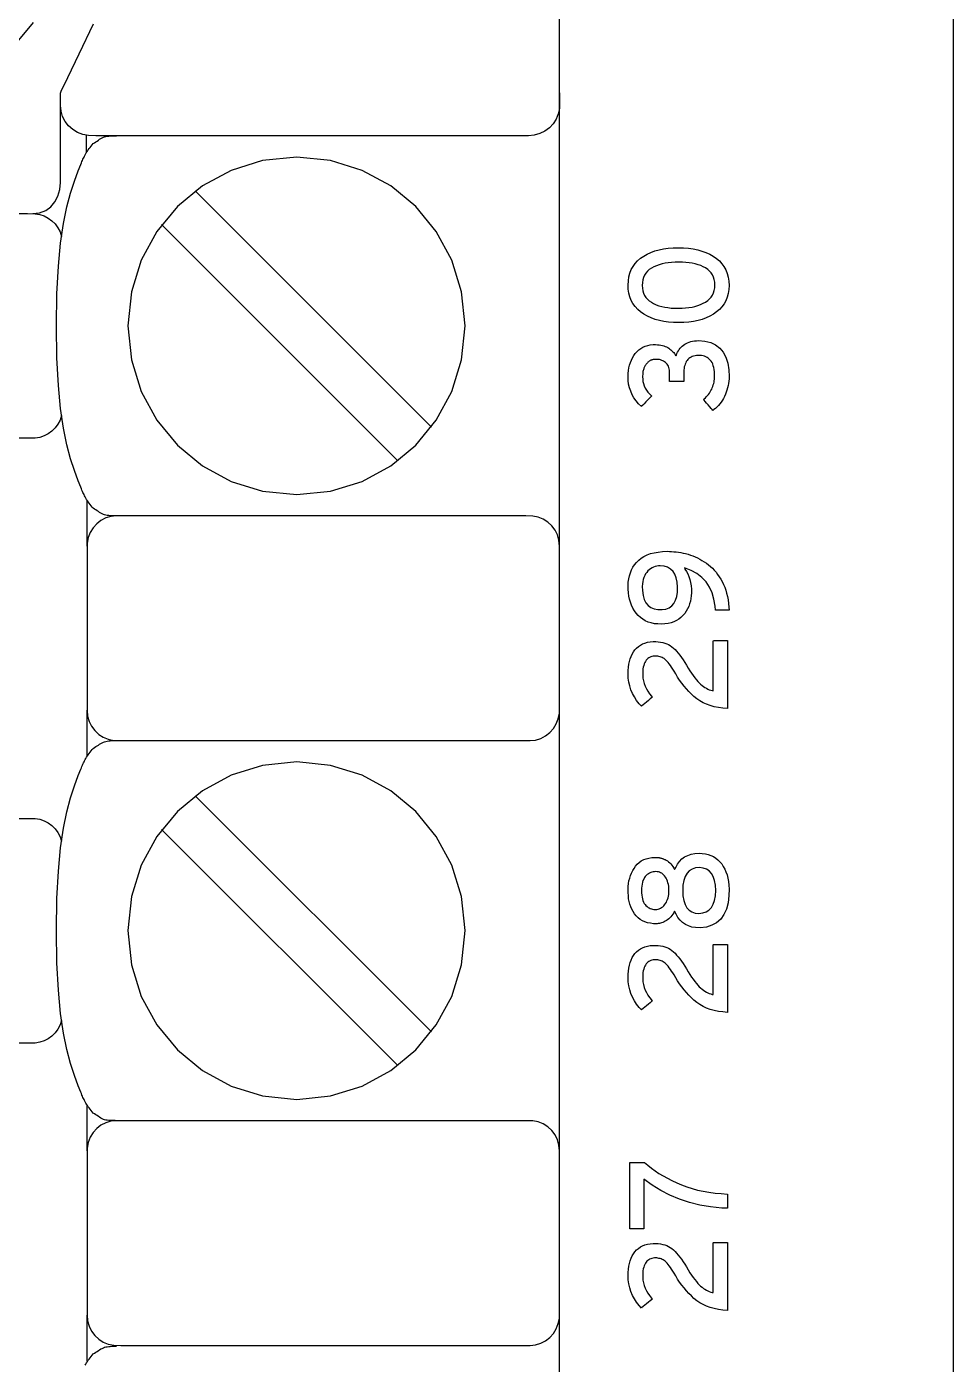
# Model space of a CAD drawing. Extents: x 1 to 47.7, y 0.2 to 35.
# Drawn here: x 39.319 to 40.238, y 16.23 to 17.557 of the extents above; entities that cross this region are included whole.
import ezdxf

# ---------------------------------------------------------------- set-up
doc = ezdxf.new("R2010")
doc.units = 0
doc.header["$MEASUREMENT"] = 0
doc.layers.add('8_0_____DWG', color=7, linetype='CONTINUOUS')

msp = doc.modelspace()

# ---------------------------------------------------------------- linework, layer by layer
at = {"layer": '8_0_____DWG'}
for points in [[(39.8472, 16.0398), (39.8472, 16.3369), (39.8472, 16.6689), (39.8472, 17.0008), (39.8472, 17.2979), (39.8472, 17.5252), (39.8472, 17.6479)], [(40.238, 17.6013), (40.238, 17.536), (40.238, 17.4698), (40.238, 17.4026), (40.238, 17.3346), (40.238, 17.2657), (40.238, 17.196), (40.238, 17.1254), (40.238, 17.0539), (40.238, 16.9816), (40.238, 16.9085), (40.238, 16.8346), (40.238, 16.7599), (40.238, 16.6844), (40.238, 16.6081), (40.238, 16.5311), (40.238, 16.4534), (40.238, 16.3749), (40.238, 16.2956), (40.238, 16.2157)], [(39.325, 17.5611), (39.3089, 17.5415), (39.2892, 17.5254), (39.2667, 17.5131), (39.2419, 17.5054), (39.2152, 17.5027), (39.1885, 17.5054), (39.1636, 17.5131), (39.1411, 17.5254), (39.1215, 17.5415), (39.1053, 17.5611)], [(39.8472, 17.4911), (39.8472, 17.4906), (39.8472, 17.4894), (39.8472, 17.4876), (39.8472, 17.4855), (39.8472, 17.4833), (39.8472, 17.4813), (39.8472, 17.4797), (39.8472, 17.4788), (39.8471, 17.4758), (39.846, 17.4703), (39.8439, 17.4652), (39.841, 17.4606), (39.8372, 17.4566), (39.8327, 17.4533), (39.8277, 17.4508), (39.8222, 17.4493), (39.8164, 17.4487), (39.7998, 17.4487), (39.7557, 17.4487), (39.6925, 17.4487), (39.6187, 17.4487), (39.5429, 17.4487), (39.4733, 17.4487), (39.4186, 17.4487), (39.3872, 17.4487), (39.3799, 17.4489), (39.3742, 17.4499), (39.369, 17.4519), (39.3642, 17.4548), (39.3601, 17.4585), (39.3567, 17.4628), (39.3542, 17.4677), (39.3526, 17.473), (39.352, 17.4787), (39.352, 17.4792), (39.352, 17.4805), (39.352, 17.4823), (39.352, 17.4844), (39.352, 17.4865), (39.352, 17.4885), (39.352, 17.4901), (39.352, 17.491), (39.3529, 17.4929), (39.3594, 17.5064), (39.3707, 17.5298), (39.385, 17.5595)], [(39.3247, 17.3714), (39.3314, 17.3723), (39.3374, 17.3746), (39.3424, 17.3782), (39.3465, 17.383), (39.3495, 17.3887), (39.3514, 17.3952), (39.352, 17.4023), (39.352, 17.4065), (39.352, 17.4175), (39.352, 17.4324), (39.352, 17.4487), (39.352, 17.4636), (39.352, 17.4745), (39.352, 17.4788)], [(39.4077, 17.0716), (39.4062, 17.0716), (39.4047, 17.0716), (39.4031, 17.0716), (39.4015, 17.0717), (39.3999, 17.0718), (39.3984, 17.072), (39.3971, 17.0722), (39.3958, 17.0725), (39.3947, 17.0729), (39.3934, 17.0735), (39.3922, 17.0742), (39.3909, 17.075), (39.3897, 17.0758), (39.3884, 17.0766), (39.3871, 17.0775), (39.3859, 17.0783), (39.3846, 17.0791), (39.3835, 17.0803), (39.3824, 17.0816), (39.3814, 17.0829), (39.3805, 17.0842), (39.3796, 17.0854), (39.3788, 17.0866), (39.378, 17.0879), (39.3773, 17.0891), (39.3767, 17.0903), (39.376, 17.0915), (39.3755, 17.0926), (39.375, 17.0937), (39.3744, 17.0947), (39.3739, 17.0958), (39.3734, 17.097), (39.3728, 17.0984), (39.3722, 17.0999), (39.3697, 17.1062), (39.3659, 17.1165), (39.3621, 17.1282), (39.3585, 17.1421), (39.3551, 17.1584), (39.3522, 17.1779), (39.35, 17.201), (39.3485, 17.2282), (39.348, 17.26), (39.3485, 17.2919), (39.35, 17.3191), (39.3522, 17.3422), (39.3551, 17.3616), (39.3585, 17.378), (39.3621, 17.3918), (39.3659, 17.4036), (39.3697, 17.4139), (39.3722, 17.4202), (39.3728, 17.4217), (39.3734, 17.423), (39.3739, 17.4242), (39.3744, 17.4253), (39.375, 17.4264), (39.3755, 17.4274), (39.376, 17.4285), (39.3767, 17.4297), (39.3773, 17.4309), (39.378, 17.4322), (39.3788, 17.4334), (39.3796, 17.4346), (39.3805, 17.4359), (39.3814, 17.4371), (39.3824, 17.4384), (39.3835, 17.4397), (39.3846, 17.441), (39.3859, 17.4417), (39.3871, 17.4426), (39.3884, 17.4434), (39.3897, 17.4443), (39.3909, 17.4451), (39.3922, 17.4458), (39.3934, 17.4465), (39.3947, 17.4471), (39.3958, 17.4475), (39.3971, 17.4478), (39.3984, 17.4481), (39.3999, 17.4483), (39.4015, 17.4485), (39.4031, 17.4486), (39.4047, 17.4487), (39.4062, 17.4487), (39.4077, 17.4487)], [(39.3778, 17.4318), (39.3778, 17.4491)], [(39.7201, 17.1597), (39.4858, 17.3939)], [(39.2872, 17.3714), (39.3194, 17.3714), (39.3269, 17.3713), (39.3316, 17.3706), (39.336, 17.3691), (39.34, 17.367), (39.3436, 17.3643), (39.3468, 17.3611), (39.3495, 17.3574), (39.3516, 17.3532), (39.3531, 17.3487)], [(39.6867, 17.1263), (39.4524, 17.3605)], [(39.3531, 17.171), (39.3516, 17.1665), (39.3495, 17.1624), (39.3468, 17.1588), (39.3436, 17.1555), (39.3399, 17.1529), (39.3359, 17.1508), (39.3315, 17.1493), (39.3269, 17.1486), (39.3194, 17.1486), (39.2872, 17.1486)], [(39.3785, 17.0416), (39.3785, 17.0871)], [(39.3785, 16.8332), (39.3785, 16.8787)], [(39.4077, 16.4715), (39.4062, 16.4716), (39.4047, 16.4716), (39.4031, 16.4716), (39.4015, 16.4717), (39.3999, 16.4718), (39.3984, 16.472), (39.3971, 16.4722), (39.3958, 16.4725), (39.3947, 16.4729), (39.3934, 16.4735), (39.3922, 16.4742), (39.3909, 16.475), (39.3897, 16.4758), (39.3884, 16.4766), (39.3871, 16.4775), (39.3859, 16.4783), (39.3846, 16.4791), (39.3835, 16.4803), (39.3824, 16.4816), (39.3814, 16.4829), (39.3805, 16.4842), (39.3796, 16.4854), (39.3788, 16.4866), (39.378, 16.4879), (39.3773, 16.4891), (39.3767, 16.4903), (39.376, 16.4915), (39.3755, 16.4926), (39.375, 16.4937), (39.3744, 16.4947), (39.3739, 16.4958), (39.3734, 16.497), (39.3728, 16.4984), (39.3722, 16.4998), (39.3697, 16.5062), (39.3659, 16.5164), (39.3621, 16.5282), (39.3585, 16.5421), (39.3551, 16.5584), (39.3522, 16.5779), (39.35, 16.601), (39.3485, 16.6282), (39.348, 16.66), (39.3485, 16.6919), (39.35, 16.7191), (39.3522, 16.7422), (39.3551, 16.7616), (39.3585, 16.778), (39.3621, 16.7918), (39.3659, 16.8036), (39.3697, 16.8139), (39.3722, 16.8202), (39.3728, 16.8217), (39.3734, 16.823), (39.3739, 16.8242), (39.3744, 16.8253), (39.375, 16.8264), (39.3755, 16.8274), (39.376, 16.8285), (39.3767, 16.8297), (39.3773, 16.8309), (39.378, 16.8322), (39.3788, 16.8334), (39.3796, 16.8346), (39.3805, 16.8359), (39.3814, 16.8371), (39.3824, 16.8384), (39.3835, 16.8397), (39.3846, 16.8409), (39.3859, 16.8417), (39.3871, 16.8426), (39.3884, 16.8434), (39.3897, 16.8442), (39.3909, 16.8451), (39.3922, 16.8458), (39.3934, 16.8465), (39.3947, 16.8471), (39.3958, 16.8475), (39.3971, 16.8478), (39.3984, 16.8481), (39.3999, 16.8483), (39.4015, 16.8485), (39.4031, 16.8486), (39.4047, 16.8486), (39.4062, 16.8487), (39.4077, 16.8487)], [(39.7201, 16.5597), (39.4858, 16.7939)], [(39.2872, 16.7714), (39.3194, 16.7714), (39.3269, 16.7713), (39.3316, 16.7706), (39.336, 16.7691), (39.34, 16.767), (39.3436, 16.7643), (39.3468, 16.7611), (39.3495, 16.7574), (39.3516, 16.7532), (39.3531, 16.7487)], [(39.6867, 16.5262), (39.4524, 16.7605)], [(39.3531, 16.571), (39.3516, 16.5665), (39.3495, 16.5624), (39.3468, 16.5588), (39.3436, 16.5555), (39.3399, 16.5529), (39.3359, 16.5508), (39.3315, 16.5493), (39.3269, 16.5486), (39.3194, 16.5485), (39.2872, 16.5485)], [(39.3785, 16.4416), (39.3785, 16.4871)], [(39.3785, 16.2332), (39.3785, 16.2787)], [(39.3767, 16.2289), (39.3773, 16.2302), (39.378, 16.2314), (39.3788, 16.2326), (39.3796, 16.2339), (39.3805, 16.2351), (39.3814, 16.2364), (39.3824, 16.2377), (39.3835, 16.239), (39.3846, 16.2402), (39.3859, 16.241), (39.3871, 16.2418), (39.3884, 16.2427), (39.3897, 16.2435), (39.3909, 16.2443), (39.3922, 16.2451), (39.3934, 16.2457), (39.3947, 16.2463), (39.3958, 16.2468), (39.3971, 16.2471), (39.3984, 16.2473), (39.3999, 16.2475), (39.4015, 16.2477), (39.4031, 16.2478), (39.4047, 16.2479), (39.4062, 16.2479), (39.4077, 16.2479)]]:
    msp.add_lwpolyline(points, dxfattribs=at)
for points in [[(39.5865, 17.0927), (39.6201, 17.0961), (39.6515, 17.1058), (39.6799, 17.1213), (39.7046, 17.1417), (39.725, 17.1665), (39.7404, 17.1949), (39.7501, 17.2263), (39.7535, 17.2601), (39.7501, 17.2938), (39.7404, 17.3252), (39.725, 17.3536), (39.7046, 17.3784), (39.6799, 17.3988), (39.6515, 17.4142), (39.6201, 17.424), (39.5865, 17.4274), (39.5527, 17.424), (39.5213, 17.4142), (39.4929, 17.3988), (39.4681, 17.3784), (39.4476, 17.3536), (39.4322, 17.3252), (39.4224, 17.2938), (39.419, 17.2601), (39.4224, 17.2263), (39.4322, 17.1949), (39.4476, 17.1665), (39.4681, 17.1417), (39.4929, 17.1213), (39.5213, 17.1058), (39.5527, 17.0961)], [(39.9653, 17.3375), (39.9704, 17.3374), (39.9753, 17.337), (39.98, 17.3363), (39.9844, 17.3354), (39.9886, 17.3342), (39.9926, 17.3328), (39.9963, 17.3311), (39.9998, 17.3292), (40.003, 17.3269), (40.0059, 17.3245), (40.0084, 17.3217), (40.0105, 17.3188), (40.0123, 17.3156), (40.0137, 17.3121), (40.0147, 17.3084), (40.0153, 17.3044), (40.0156, 17.3002), (40.0153, 17.2961), (40.0147, 17.2921), (40.0137, 17.2885), (40.0123, 17.285), (40.0106, 17.2819), (40.0085, 17.2789), (40.006, 17.2762), (40.0031, 17.2738), (40, 17.2716), (39.9965, 17.2696), (39.9929, 17.2679), (39.9889, 17.2665), (39.9848, 17.2653), (39.9803, 17.2644), (39.9757, 17.2637), (39.9707, 17.2634), (39.9656, 17.2632), (39.9604, 17.2634), (39.9555, 17.2638), (39.9508, 17.2644), (39.9464, 17.2653), (39.9422, 17.2665), (39.9382, 17.268), (39.9345, 17.2697), (39.931, 17.2717), (39.9278, 17.2739), (39.9249, 17.2764), (39.9224, 17.2791), (39.9202, 17.2821), (39.9185, 17.2853), (39.9171, 17.2887), (39.9161, 17.2924), (39.9155, 17.2963), (39.9153, 17.3005), (39.9156, 17.3047), (39.9162, 17.3086), (39.9172, 17.3123), (39.9185, 17.3158), (39.9203, 17.319), (39.9223, 17.3219), (39.9248, 17.3246), (39.9277, 17.3271), (39.9308, 17.3293), (39.9343, 17.3312), (39.938, 17.3329), (39.9419, 17.3343), (39.9461, 17.3354), (39.9505, 17.3363), (39.9552, 17.337), (39.9601, 17.3374)], [(39.9656, 17.3232), (39.9619, 17.3232), (39.9585, 17.323), (39.9552, 17.3226), (39.952, 17.3221), (39.949, 17.3214), (39.9461, 17.3206), (39.9434, 17.3197), (39.9409, 17.3186), (39.9385, 17.3173), (39.9364, 17.3159), (39.9346, 17.3142), (39.933, 17.3124), (39.9317, 17.3103), (39.9307, 17.3081), (39.93, 17.3057), (39.9296, 17.303), (39.9294, 17.3002), (39.9296, 17.2975), (39.93, 17.2949), (39.9307, 17.2925), (39.9317, 17.2903), (39.933, 17.2883), (39.9345, 17.2864), (39.9363, 17.2848), (39.9384, 17.2834), (39.9407, 17.2821), (39.9432, 17.281), (39.9459, 17.28), (39.9487, 17.2792), (39.9517, 17.2786), (39.9549, 17.2781), (39.9582, 17.2777), (39.9616, 17.2775), (39.9653, 17.2775), (39.9689, 17.2775), (39.9723, 17.2778), (39.9756, 17.2782), (39.9788, 17.2787), (39.9817, 17.2794), (39.9845, 17.2802), (39.9872, 17.2812), (39.9897, 17.2824), (39.9921, 17.2836), (39.9943, 17.2851), (39.9962, 17.2867), (39.9978, 17.2886), (39.9991, 17.2906), (40.0001, 17.2928), (40.0009, 17.2952), (40.0013, 17.2977), (40.0015, 17.3005), (40.0013, 17.3033), (40.0009, 17.3059), (40.0001, 17.3083), (39.9991, 17.3105), (39.9978, 17.3126), (39.9962, 17.3144), (39.9944, 17.316), (39.9922, 17.3175), (39.9899, 17.3187), (39.9874, 17.3198), (39.9848, 17.3207), (39.982, 17.3215), (39.979, 17.3221), (39.9759, 17.3226), (39.9726, 17.323), (39.9692, 17.3232)], [(39.9852, 17.2454), (39.9916, 17.2448), (39.9973, 17.2434), (40.0022, 17.2411), (40.0064, 17.2379), (40.0097, 17.2339), (40.0124, 17.2289), (40.0142, 17.2231), (40.0153, 17.2165), (40.0156, 17.2097), (40.0155, 17.2075), (40.0153, 17.2052), (40.015, 17.203), (40.0146, 17.2008), (40.0141, 17.1986), (40.0134, 17.1964), (40.0127, 17.1943), (40.0119, 17.1922), (40.011, 17.1901), (40.01, 17.1881), (40.0089, 17.1862), (40.0077, 17.1844), (40.0064, 17.1827), (40.005, 17.1811), (40.0036, 17.1796), (40.0021, 17.1782), (40.0005, 17.1769), (39.9994, 17.1762), (39.9988, 17.1769), (39.9978, 17.1782), (39.9964, 17.1798), (39.9948, 17.1816), (39.9932, 17.1834), (39.9918, 17.185), (39.9907, 17.1862), (39.9901, 17.1869), (39.9908, 17.1876), (39.992, 17.1886), (39.9931, 17.1898), (39.9941, 17.1909), (39.9951, 17.1921), (39.996, 17.1933), (39.9968, 17.1946), (39.9976, 17.1959), (39.9983, 17.1972), (39.9989, 17.1986), (39.9994, 17.2), (39.9999, 17.2014), (40.0003, 17.2028), (40.0006, 17.2042), (40.0009, 17.2056), (40.0011, 17.2071), (40.0012, 17.2085), (40.0012, 17.2099), (40.0012, 17.2122), (40.001, 17.2145), (40.0008, 17.2167), (40.0004, 17.2187), (39.9999, 17.2205), (39.9993, 17.2222), (39.9986, 17.2237), (39.9978, 17.225), (39.9969, 17.2261), (39.9959, 17.2271), (39.9948, 17.228), (39.9937, 17.2287), (39.9924, 17.2293), (39.9911, 17.2299), (39.9897, 17.2303), (39.9882, 17.2305), (39.9866, 17.2307), (39.9849, 17.2307), (39.9833, 17.2306), (39.9818, 17.2304), (39.9803, 17.2301), (39.979, 17.2296), (39.9778, 17.2291), (39.9766, 17.2284), (39.9756, 17.2276), (39.9746, 17.2267), (39.9738, 17.2257), (39.9731, 17.2246), (39.9725, 17.2234), (39.9719, 17.2221), (39.9715, 17.2207), (39.9711, 17.2193), (39.9709, 17.2178), (39.9707, 17.2163), (39.9706, 17.2146), (39.9706, 17.2136), (39.9706, 17.213), (39.9706, 17.212), (39.9706, 17.2107), (39.9706, 17.2092), (39.9706, 17.2078), (39.9706, 17.2064), (39.9706, 17.2054), (39.9706, 17.2049), (39.9704, 17.2048), (39.9694, 17.2048), (39.9677, 17.2048), (39.9656, 17.2048), (39.9632, 17.2048), (39.9609, 17.2048), (39.9588, 17.2048), (39.9573, 17.2048), (39.9565, 17.2048), (39.9565, 17.205), (39.9565, 17.2057), (39.9565, 17.2068), (39.9565, 17.2081), (39.9565, 17.2096), (39.9565, 17.211), (39.9565, 17.2122), (39.9565, 17.2131), (39.9565, 17.2135), (39.9564, 17.2148), (39.9563, 17.2162), (39.9561, 17.2175), (39.9557, 17.2187), (39.9553, 17.2199), (39.9547, 17.2209), (39.9541, 17.2219), (39.9533, 17.2228), (39.9525, 17.2236), (39.9516, 17.2243), (39.9506, 17.2249), (39.9497, 17.2254), (39.9487, 17.2258), (39.9476, 17.2262), (39.9465, 17.2265), (39.9454, 17.2267), (39.9442, 17.2268), (39.943, 17.2268), (39.9426, 17.2268), (39.9421, 17.2268), (39.9416, 17.2267), (39.9411, 17.2267), (39.9406, 17.2266), (39.9401, 17.2265), (39.9395, 17.2264), (39.939, 17.2263), (39.9385, 17.2261), (39.9379, 17.2259), (39.9374, 17.2256), (39.9369, 17.2253), (39.9364, 17.225), (39.9359, 17.2247), (39.9355, 17.2243), (39.935, 17.2239), (39.9346, 17.2235), (39.9341, 17.223), (39.9337, 17.2225), (39.9332, 17.222), (39.9328, 17.2214), (39.9324, 17.2208), (39.932, 17.2202), (39.9317, 17.2195), (39.9313, 17.2188), (39.931, 17.2181), (39.9308, 17.2173), (39.9305, 17.2165), (39.9303, 17.2156), (39.9301, 17.2147), (39.93, 17.2137), (39.9299, 17.2127), (39.9298, 17.2117), (39.9297, 17.2105), (39.9297, 17.2094), (39.9298, 17.2073), (39.9301, 17.205), (39.9306, 17.2027), (39.9313, 17.2005), (39.9323, 17.1983), (39.9335, 17.1963), (39.9349, 17.1944), (39.9366, 17.1925), (39.9385, 17.1907), (39.9385, 17.1902), (39.9376, 17.1893), (39.9362, 17.1879), (39.9346, 17.1862), (39.9329, 17.1845), (39.9312, 17.1828), (39.9298, 17.1813), (39.9288, 17.1804), (39.9285, 17.18), (39.9257, 17.1827), (39.9232, 17.1856), (39.9211, 17.1886), (39.9193, 17.1917), (39.9179, 17.1951), (39.9167, 17.1985), (39.9159, 17.2021), (39.9155, 17.2059), (39.9153, 17.2097), (39.9154, 17.2127), (39.9157, 17.2156), (39.9162, 17.2184), (39.9168, 17.2211), (39.9176, 17.2237), (39.9186, 17.2261), (39.9197, 17.2284), (39.921, 17.2306), (39.9225, 17.2327), (39.9242, 17.2346), (39.926, 17.2362), (39.928, 17.2377), (39.9301, 17.2389), (39.9324, 17.2398), (39.9348, 17.2406), (39.9374, 17.2411), (39.9401, 17.2414), (39.9425, 17.2414), (39.9444, 17.2413), (39.9461, 17.2411), (39.9478, 17.2409), (39.9494, 17.2405), (39.9509, 17.2401), (39.9522, 17.2397), (39.9535, 17.2391), (39.9547, 17.2385), (39.9558, 17.2378), (39.9569, 17.237), (39.9579, 17.2362), (39.9588, 17.2353), (39.9597, 17.2344), (39.9606, 17.2335), (39.9614, 17.2325), (39.9621, 17.2314), (39.9628, 17.2303), (39.9633, 17.2311), (39.9638, 17.2326), (39.9644, 17.234), (39.9652, 17.2353), (39.966, 17.2366), (39.9669, 17.2378), (39.9679, 17.2389), (39.9691, 17.2399), (39.9703, 17.2409), (39.9716, 17.2418), (39.973, 17.2426), (39.9744, 17.2433), (39.976, 17.2439), (39.9777, 17.2444), (39.9794, 17.2448), (39.9812, 17.2451), (39.9832, 17.2453)], [(39.4077, 17.0716), (39.4022, 17.071), (39.397, 17.0695), (39.3922, 17.067), (39.388, 17.0637), (39.3845, 17.0597), (39.3816, 17.0551), (39.3797, 17.05), (39.3786, 17.0445), (39.3785, 17.0399), (39.3785, 17.0281), (39.3785, 17.0076), (39.3785, 16.9815), (39.3785, 16.953), (39.3785, 16.9252), (39.3785, 16.9015), (39.3785, 16.8849), (39.3785, 16.8787), (39.379, 16.873), (39.3805, 16.8677), (39.3829, 16.8628), (39.3861, 16.8585), (39.39, 16.8548), (39.3945, 16.8519), (39.3995, 16.8499), (39.4049, 16.8488), (39.4118, 16.8487), (39.4416, 16.8487), (39.4933, 16.8487), (39.5591, 16.8487), (39.631, 16.8487), (39.7008, 16.8487), (39.7606, 16.8487), (39.8023, 16.8487), (39.818, 16.8487), (39.8236, 16.8492), (39.8288, 16.8508), (39.8335, 16.8533), (39.8377, 16.8566), (39.8413, 16.8606), (39.8441, 16.8652), (39.8461, 16.8703), (39.8471, 16.8758), (39.8472, 16.8803), (39.8472, 16.8921), (39.8472, 16.9127), (39.8472, 16.9388), (39.8472, 16.9673), (39.8472, 16.995), (39.8472, 17.0188), (39.8472, 17.0353), (39.8472, 17.0416), (39.8467, 17.0473), (39.8452, 17.0526), (39.8428, 17.0575), (39.8396, 17.0618), (39.8357, 17.0654), (39.8312, 17.0683), (39.8262, 17.0704), (39.8208, 17.0714), (39.8139, 17.0716), (39.7842, 17.0716), (39.7324, 17.0716), (39.6666, 17.0716), (39.5948, 17.0716), (39.525, 17.0716), (39.4652, 17.0716), (39.4234, 17.0716)], [(39.9541, 17.0364), (39.9563, 17.0363), (39.9585, 17.0362), (39.9608, 17.036), (39.9631, 17.0358), (39.9654, 17.0355), (39.9677, 17.0351), (39.9701, 17.0346), (39.9724, 17.0341), (39.9748, 17.0335), (39.9772, 17.0327), (39.9795, 17.0318), (39.9818, 17.0309), (39.9841, 17.0298), (39.9864, 17.0286), (39.9886, 17.0274), (39.9908, 17.026), (39.993, 17.0245), (39.9951, 17.023), (39.9971, 17.0213), (39.999, 17.0196), (40.0008, 17.0177), (40.0026, 17.0156), (40.0042, 17.0135), (40.0058, 17.0112), (40.0073, 17.0088), (40.0087, 17.0063), (40.01, 17.0036), (40.0112, 17.0008), (40.0122, 16.9978), (40.0131, 16.9947), (40.0139, 16.9915), (40.0145, 16.9881), (40.015, 16.9846), (40.0154, 16.9809), (40.0156, 16.978), (40.0149, 16.978), (40.0134, 16.978), (40.0113, 16.978), (40.009, 16.978), (40.0067, 16.978), (40.0046, 16.978), (40.0029, 16.978), (40.002, 16.978), (40.0016, 16.982), (40.0005, 16.9889), (39.9987, 16.9952), (39.9961, 17.0009), (39.9927, 17.006), (39.9885, 17.0105), (39.9836, 17.0143), (39.9778, 17.0175), (39.9714, 17.0201), (39.9718, 17.0187), (39.9733, 17.0165), (39.9746, 17.014), (39.9757, 17.0113), (39.9766, 17.0085), (39.9773, 17.0054), (39.9778, 17.0022), (39.9781, 16.9988), (39.9781, 16.9953), (39.978, 16.9923), (39.9776, 16.9895), (39.9771, 16.9868), (39.9764, 16.9842), (39.9755, 16.9817), (39.9743, 16.9792), (39.973, 16.9769), (39.9715, 16.9747), (39.9698, 16.9726), (39.9678, 16.9707), (39.9657, 16.969), (39.9633, 16.9676), (39.9608, 16.9664), (39.958, 16.9655), (39.955, 16.9648), (39.9519, 16.9644), (39.9485, 16.9642), (39.9449, 16.9643), (39.9414, 16.9646), (39.9382, 16.9653), (39.9352, 16.9662), (39.9324, 16.9675), (39.9299, 16.969), (39.9275, 16.9707), (39.9253, 16.9728), (39.9234, 16.9751), (39.9216, 16.9775), (39.9201, 16.9801), (39.9187, 16.9829), (39.9176, 16.9858), (39.9167, 16.9888), (39.9161, 16.992), (39.9156, 16.9953), (39.9154, 16.9988), (39.9153, 17.0023), (39.9155, 17.0057), (39.916, 17.009), (39.9167, 17.0121), (39.9176, 17.0151), (39.9188, 17.0179), (39.9202, 17.0205), (39.9218, 17.0231), (39.9237, 17.0254), (39.9259, 17.0276), (39.9283, 17.0296), (39.9311, 17.0314), (39.9342, 17.0328), (39.9376, 17.0341), (39.9412, 17.035), (39.9452, 17.0357), (39.9495, 17.0362)], [(39.9473, 17.022), (39.9455, 17.0219), (39.9438, 17.0217), (39.9421, 17.0213), (39.9406, 17.0207), (39.9391, 17.02), (39.9376, 17.0191), (39.9363, 17.0181), (39.935, 17.0169), (39.9338, 17.0155), (39.9327, 17.014), (39.9318, 17.0123), (39.931, 17.0105), (39.9304, 17.0085), (39.9299, 17.0063), (39.9296, 17.004), (39.9294, 17.0015), (39.9296, 16.9974), (39.9302, 16.9927), (39.9314, 16.9887), (39.9331, 16.9854), (39.9353, 16.9827), (39.938, 16.9807), (39.9412, 16.9793), (39.9449, 16.9785), (39.949, 16.9785), (39.9527, 16.9791), (39.956, 16.9803), (39.9586, 16.9822), (39.9608, 16.9847), (39.9625, 16.9878), (39.9636, 16.9915), (39.9643, 16.9959), (39.9644, 17.0008), (39.964, 17.0057), (39.9632, 17.01), (39.9618, 17.0136), (39.9599, 17.0165), (39.9575, 17.0188), (39.9546, 17.0205), (39.9512, 17.0216)], [(40.0141, 16.8803), (40.0094, 16.8807), (40.005, 16.8813), (40.0008, 16.8822), (39.9968, 16.8833), (39.9931, 16.8846), (39.9897, 16.8862), (39.9864, 16.888), (39.9834, 16.8901), (39.9807, 16.8924), (39.9781, 16.8948), (39.9756, 16.8973), (39.9732, 16.9), (39.9709, 16.9027), (39.9687, 16.9055), (39.9665, 16.9085), (39.9645, 16.9115), (39.9626, 16.9147), (39.9609, 16.9174), (39.9597, 16.9194), (39.9585, 16.9213), (39.9573, 16.923), (39.9561, 16.9246), (39.955, 16.926), (39.954, 16.9272), (39.953, 16.9282), (39.952, 16.9291), (39.951, 16.9299), (39.9501, 16.9305), (39.9491, 16.931), (39.948, 16.9314), (39.947, 16.9318), (39.946, 16.9321), (39.9449, 16.9323), (39.9438, 16.9324), (39.9427, 16.9325), (39.9414, 16.9324), (39.9401, 16.9323), (39.9389, 16.932), (39.9378, 16.9317), (39.9367, 16.9312), (39.9358, 16.9307), (39.9348, 16.93), (39.934, 16.9292), (39.9332, 16.9283), (39.9325, 16.9272), (39.9318, 16.926), (39.9313, 16.9247), (39.9308, 16.9232), (39.9304, 16.9216), (39.9301, 16.9198), (39.9299, 16.9179), (39.9298, 16.9159), (39.9299, 16.9135), (39.9301, 16.9106), (39.9306, 16.9078), (39.9313, 16.9051), (39.9323, 16.9025), (39.9335, 16.9), (39.935, 16.8975), (39.9367, 16.8951), (39.9386, 16.8927), (39.9394, 16.8916), (39.9386, 16.8909), (39.9373, 16.8899), (39.9356, 16.8885), (39.9337, 16.8869), (39.9318, 16.8854), (39.9302, 16.8841), (39.9291, 16.8832), (39.9285, 16.8827), (39.9263, 16.8852), (39.9238, 16.8884), (39.9216, 16.8919), (39.9197, 16.8954), (39.9182, 16.899), (39.917, 16.9028), (39.9161, 16.9067), (39.9155, 16.9107), (39.9153, 16.9149), (39.9154, 16.9182), (39.9156, 16.9213), (39.9161, 16.9243), (39.9166, 16.9271), (39.9174, 16.9298), (39.9183, 16.9322), (39.9194, 16.9345), (39.9206, 16.9367), (39.922, 16.9387), (39.9237, 16.9404), (39.9255, 16.942), (39.9275, 16.9433), (39.9297, 16.9445), (39.932, 16.9454), (39.9346, 16.9461), (39.9373, 16.9465), (39.9402, 16.9468), (39.9429, 16.9468), (39.9453, 16.9467), (39.9476, 16.9464), (39.9497, 16.946), (39.9518, 16.9454), (39.9537, 16.9447), (39.9555, 16.9439), (39.9572, 16.9429), (39.9589, 16.9417), (39.9604, 16.9404), (39.9619, 16.9389), (39.9635, 16.9372), (39.9651, 16.9354), (39.9666, 16.9333), (39.9683, 16.9311), (39.9699, 16.9288), (39.9716, 16.9262), (39.9732, 16.9235), (39.975, 16.9206), (39.9767, 16.9179), (39.9784, 16.9154), (39.98, 16.9131), (39.9816, 16.9109), (39.9831, 16.909), (39.9846, 16.9073), (39.986, 16.9058), (39.9873, 16.9045), (39.9887, 16.9033), (39.9901, 16.9023), (39.9915, 16.9013), (39.993, 16.9005), (39.9944, 16.8997), (39.9959, 16.8991), (39.9974, 16.8986), (39.9989, 16.8982), (39.9999, 16.8981), (39.9999, 16.901), (39.9999, 16.9066), (39.9999, 16.914), (39.9999, 16.9224), (39.9999, 16.9308), (39.9999, 16.9384), (39.9999, 16.9442), (39.9999, 16.9474), (40.0001, 16.9478), (40.0011, 16.9478), (40.0028, 16.9478), (40.005, 16.9478), (40.0074, 16.9478), (40.0097, 16.9478), (40.0118, 16.9478), (40.0133, 16.9478), (40.014, 16.9478), (40.0141, 16.9463), (40.0141, 16.9406), (40.0141, 16.9318), (40.0141, 16.921), (40.0141, 16.9096), (40.0141, 16.8985), (40.0141, 16.8892), (40.0141, 16.8827)], [(39.5865, 16.4927), (39.6201, 16.4961), (39.6515, 16.5058), (39.6799, 16.5213), (39.7046, 16.5417), (39.725, 16.5665), (39.7404, 16.5949), (39.7501, 16.6263), (39.7535, 16.6601), (39.7501, 16.6938), (39.7404, 16.7252), (39.725, 16.7536), (39.7046, 16.7784), (39.6799, 16.7988), (39.6515, 16.8142), (39.6201, 16.824), (39.5865, 16.8274), (39.5527, 16.824), (39.5213, 16.8142), (39.4929, 16.7988), (39.4681, 16.7784), (39.4476, 16.7536), (39.4322, 16.7252), (39.4224, 16.6938), (39.419, 16.6601), (39.4224, 16.6263), (39.4322, 16.5949), (39.4476, 16.5665), (39.4681, 16.5417), (39.4929, 16.5213), (39.5213, 16.5058), (39.5527, 16.4961)], [(39.9857, 16.7369), (39.989, 16.7367), (39.992, 16.7363), (39.9949, 16.7356), (39.9975, 16.7347), (40, 16.7335), (40.0023, 16.732), (40.0045, 16.7303), (40.0064, 16.7284), (40.0082, 16.7262), (40.0098, 16.7237), (40.0112, 16.7211), (40.0124, 16.7183), (40.0135, 16.7153), (40.0143, 16.7121), (40.0149, 16.7087), (40.0153, 16.7051), (40.0156, 16.7013), (40.0154, 16.6951), (40.0145, 16.6878), (40.0129, 16.6814), (40.0104, 16.676), (40.0072, 16.6716), (40.0032, 16.668), (39.9985, 16.6654), (39.993, 16.6637), (39.9867, 16.663), (39.9823, 16.6631), (39.9786, 16.6637), (39.9753, 16.6647), (39.9722, 16.6662), (39.9694, 16.6681), (39.967, 16.6705), (39.9648, 16.6732), (39.9629, 16.6765), (39.9614, 16.6794), (39.9606, 16.6778), (39.9597, 16.6763), (39.9588, 16.675), (39.9578, 16.6738), (39.9568, 16.6727), (39.9557, 16.6717), (39.9546, 16.6709), (39.9534, 16.6701), (39.9522, 16.6695), (39.951, 16.6689), (39.9498, 16.6683), (39.9486, 16.6679), (39.9475, 16.6675), (39.9464, 16.6673), (39.9452, 16.6671), (39.9442, 16.667), (39.9431, 16.6669), (39.9405, 16.667), (39.9375, 16.6674), (39.9347, 16.6679), (39.9321, 16.6688), (39.9296, 16.6699), (39.9274, 16.6712), (39.9253, 16.6728), (39.9235, 16.6747), (39.9218, 16.6768), (39.9204, 16.679), (39.9192, 16.6813), (39.9181, 16.6837), (39.9172, 16.6863), (39.9165, 16.689), (39.9159, 16.6918), (39.9156, 16.6947), (39.9154, 16.6978), (39.9153, 16.7009), (39.9155, 16.7038), (39.9158, 16.7067), (39.9162, 16.7095), (39.9169, 16.7121), (39.9177, 16.7147), (39.9187, 16.7172), (39.9199, 16.7196), (39.9212, 16.7219), (39.9227, 16.7241), (39.9244, 16.7261), (39.9263, 16.7278), (39.9284, 16.7292), (39.9308, 16.7305), (39.9333, 16.7314), (39.936, 16.7321), (39.9389, 16.7326), (39.9421, 16.7328), (39.9429, 16.7328), (39.9434, 16.7328), (39.9439, 16.7328), (39.9445, 16.7327), (39.945, 16.7327), (39.9455, 16.7326), (39.9461, 16.7325), (39.9466, 16.7324), (39.9472, 16.7323), (39.9478, 16.7321), (39.9484, 16.732), (39.9491, 16.7318), (39.9497, 16.7316), (39.9503, 16.7313), (39.9509, 16.7311), (39.9516, 16.7308), (39.9522, 16.7305), (39.9531, 16.73), (39.9544, 16.7292), (39.9555, 16.7283), (39.9567, 16.7273), (39.9577, 16.7262), (39.9587, 16.725), (39.9597, 16.7236), (39.9606, 16.7222), (39.9614, 16.7206), (39.9626, 16.7227), (39.9643, 16.726), (39.9663, 16.7288), (39.9687, 16.7312), (39.9714, 16.7332), (39.9745, 16.7347), (39.9779, 16.7358), (39.9816, 16.7366)], [(39.9429, 16.7186), (39.9416, 16.7185), (39.9402, 16.7184), (39.939, 16.7181), (39.9378, 16.7177), (39.9366, 16.7172), (39.9355, 16.7165), (39.9344, 16.7158), (39.9334, 16.7149), (39.9324, 16.7139), (39.9315, 16.7127), (39.9308, 16.7113), (39.9301, 16.7098), (39.9296, 16.7081), (39.9292, 16.7063), (39.9289, 16.7043), (39.9287, 16.7021), (39.9286, 16.6998), (39.9287, 16.6975), (39.9289, 16.6953), (39.9292, 16.6933), (39.9296, 16.6915), (39.9301, 16.6899), (39.9307, 16.6884), (39.9314, 16.6871), (39.9322, 16.6859), (39.9331, 16.6849), (39.9341, 16.684), (39.9351, 16.6832), (39.9362, 16.6826), (39.9373, 16.682), (39.9385, 16.6816), (39.9397, 16.6813), (39.941, 16.6812), (39.9424, 16.6812), (39.9437, 16.6812), (39.9451, 16.6814), (39.9463, 16.6818), (39.9475, 16.6823), (39.9486, 16.6829), (39.9497, 16.6837), (39.9507, 16.6846), (39.9516, 16.6857), (39.9525, 16.6869), (39.9533, 16.6882), (39.9539, 16.6895), (39.9545, 16.691), (39.955, 16.6926), (39.9553, 16.6943), (39.9556, 16.6961), (39.9557, 16.698), (39.9558, 16.7), (39.9557, 16.7021), (39.9556, 16.7041), (39.9553, 16.7059), (39.9549, 16.7076), (39.9545, 16.7092), (39.9539, 16.7107), (39.9532, 16.7121), (39.9524, 16.7133), (39.9515, 16.7144), (39.9506, 16.7154), (39.9497, 16.7162), (39.9487, 16.717), (39.9476, 16.7176), (39.9465, 16.718), (39.9454, 16.7183), (39.9442, 16.7185)], [(39.9862, 16.7226), (39.9823, 16.7223), (39.979, 16.7212), (39.9761, 16.7195), (39.9738, 16.717), (39.972, 16.7137), (39.9706, 16.7098), (39.9698, 16.7051), (39.9695, 16.6997), (39.9698, 16.6945), (39.9706, 16.6899), (39.9719, 16.686), (39.9736, 16.6828), (39.9759, 16.6803), (39.9786, 16.6786), (39.9818, 16.6775), (39.9855, 16.6772), (39.9894, 16.6776), (39.9927, 16.6787), (39.9956, 16.6805), (39.998, 16.683), (39.9998, 16.6862), (40.0012, 16.69), (40.002, 16.6946), (40.0023, 16.6999), (40.002, 16.7052), (40.0012, 16.7098), (39.9999, 16.7137), (39.9981, 16.7169), (39.9958, 16.7194), (39.9931, 16.7212), (39.9899, 16.7222)], [(40.0141, 16.579), (40.0094, 16.5794), (40.005, 16.58), (40.0008, 16.5809), (39.9968, 16.582), (39.9931, 16.5833), (39.9897, 16.5849), (39.9864, 16.5867), (39.9834, 16.5888), (39.9807, 16.5911), (39.9781, 16.5935), (39.9756, 16.596), (39.9732, 16.5987), (39.9709, 16.6014), (39.9687, 16.6043), (39.9665, 16.6072), (39.9645, 16.6102), (39.9626, 16.6134), (39.9609, 16.6161), (39.9597, 16.6182), (39.9585, 16.62), (39.9573, 16.6217), (39.9561, 16.6233), (39.955, 16.6247), (39.954, 16.6259), (39.953, 16.6269), (39.952, 16.6278), (39.951, 16.6286), (39.9501, 16.6292), (39.9491, 16.6297), (39.948, 16.6301), (39.947, 16.6305), (39.946, 16.6308), (39.9449, 16.631), (39.9438, 16.6311), (39.9427, 16.6312), (39.9414, 16.6311), (39.9401, 16.631), (39.9389, 16.6307), (39.9378, 16.6304), (39.9367, 16.6299), (39.9358, 16.6294), (39.9348, 16.6287), (39.934, 16.6279), (39.9332, 16.627), (39.9325, 16.6259), (39.9318, 16.6247), (39.9313, 16.6234), (39.9308, 16.6219), (39.9304, 16.6203), (39.9301, 16.6185), (39.9299, 16.6166), (39.9298, 16.6146), (39.9299, 16.6122), (39.9301, 16.6093), (39.9306, 16.6065), (39.9313, 16.6038), (39.9323, 16.6012), (39.9335, 16.5987), (39.935, 16.5962), (39.9367, 16.5938), (39.9386, 16.5914), (39.9394, 16.5903), (39.9386, 16.5897), (39.9373, 16.5886), (39.9356, 16.5872), (39.9337, 16.5856), (39.9318, 16.5842), (39.9302, 16.5828), (39.9291, 16.5819), (39.9285, 16.5814), (39.9263, 16.5839), (39.9238, 16.5872), (39.9216, 16.5906), (39.9197, 16.5941), (39.9182, 16.5977), (39.917, 16.6015), (39.9161, 16.6054), (39.9155, 16.6094), (39.9153, 16.6136), (39.9154, 16.6169), (39.9156, 16.62), (39.9161, 16.623), (39.9166, 16.6258), (39.9174, 16.6285), (39.9183, 16.6309), (39.9194, 16.6333), (39.9206, 16.6354), (39.922, 16.6374), (39.9237, 16.6391), (39.9255, 16.6407), (39.9275, 16.642), (39.9297, 16.6432), (39.932, 16.6441), (39.9346, 16.6448), (39.9373, 16.6453), (39.9402, 16.6455), (39.9429, 16.6455), (39.9453, 16.6454), (39.9476, 16.6451), (39.9497, 16.6447), (39.9518, 16.6441), (39.9537, 16.6434), (39.9555, 16.6426), (39.9572, 16.6416), (39.9589, 16.6405), (39.9604, 16.6391), (39.9619, 16.6376), (39.9635, 16.6359), (39.9651, 16.6341), (39.9666, 16.632), (39.9683, 16.6298), (39.9699, 16.6275), (39.9716, 16.6249), (39.9732, 16.6222), (39.975, 16.6193), (39.9767, 16.6166), (39.9784, 16.6141), (39.98, 16.6118), (39.9816, 16.6096), (39.9831, 16.6077), (39.9846, 16.606), (39.986, 16.6045), (39.9873, 16.6032), (39.9887, 16.602), (39.9901, 16.601), (39.9915, 16.6), (39.993, 16.5992), (39.9944, 16.5985), (39.9959, 16.5978), (39.9974, 16.5973), (39.9989, 16.5969), (39.9999, 16.5969), (39.9999, 16.5998), (39.9999, 16.6053), (39.9999, 16.6128), (39.9999, 16.6211), (39.9999, 16.6295), (39.9999, 16.6371), (39.9999, 16.6429), (39.9999, 16.6461), (40.0001, 16.6465), (40.0011, 16.6465), (40.0028, 16.6465), (40.005, 16.6465), (40.0074, 16.6465), (40.0097, 16.6465), (40.0118, 16.6465), (40.0133, 16.6465), (40.014, 16.6465), (40.0141, 16.645), (40.0141, 16.6393), (40.0141, 16.6305), (40.0141, 16.6197), (40.0141, 16.6083), (40.0141, 16.5972), (40.0141, 16.5879), (40.0141, 16.5814)], [(39.4077, 16.4715), (39.4022, 16.471), (39.397, 16.4695), (39.3922, 16.467), (39.388, 16.4637), (39.3845, 16.4597), (39.3816, 16.4551), (39.3797, 16.45), (39.3786, 16.4444), (39.3785, 16.4399), (39.3785, 16.4281), (39.3785, 16.4076), (39.3785, 16.3815), (39.3785, 16.353), (39.3785, 16.3252), (39.3785, 16.3015), (39.3785, 16.2849), (39.3785, 16.2787), (39.379, 16.273), (39.3805, 16.2677), (39.3829, 16.2628), (39.3861, 16.2585), (39.39, 16.2548), (39.3945, 16.2519), (39.3995, 16.2499), (39.4049, 16.2488), (39.4118, 16.2487), (39.4416, 16.2487), (39.4933, 16.2487), (39.5591, 16.2487), (39.631, 16.2487), (39.7008, 16.2487), (39.7606, 16.2487), (39.8023, 16.2487), (39.818, 16.2487), (39.8236, 16.2492), (39.8288, 16.2508), (39.8335, 16.2533), (39.8377, 16.2566), (39.8413, 16.2606), (39.8441, 16.2652), (39.8461, 16.2703), (39.8471, 16.2758), (39.8472, 16.2803), (39.8472, 16.2921), (39.8472, 16.3127), (39.8472, 16.3388), (39.8472, 16.3673), (39.8472, 16.395), (39.8472, 16.4188), (39.8472, 16.4353), (39.8472, 16.4416), (39.8467, 16.4473), (39.8452, 16.4526), (39.8428, 16.4575), (39.8396, 16.4618), (39.8357, 16.4654), (39.8312, 16.4683), (39.8262, 16.4703), (39.8208, 16.4714), (39.8139, 16.4715), (39.7842, 16.4715), (39.7324, 16.4715), (39.6666, 16.4715), (39.5948, 16.4715), (39.525, 16.4715), (39.4652, 16.4715), (39.4234, 16.4715)], [(39.9316, 16.4302), (39.9349, 16.4273), (39.9384, 16.4245), (39.9421, 16.4219), (39.946, 16.4193), (39.9501, 16.4168), (39.9544, 16.4144), (39.9589, 16.4121), (39.9636, 16.41), (39.9684, 16.4079), (39.9735, 16.406), (39.9788, 16.4043), (39.9842, 16.4028), (39.9898, 16.4016), (39.9956, 16.4006), (40.0016, 16.3998), (40.0077, 16.3992), (40.0141, 16.3988), (40.0141, 16.3983), (40.0141, 16.3968), (40.0141, 16.3947), (40.0141, 16.3923), (40.0141, 16.3898), (40.0141, 16.3875), (40.0141, 16.3857), (40.0141, 16.3847), (40.0083, 16.3849), (39.9972, 16.386), (39.9865, 16.3878), (39.9762, 16.3904), (39.9663, 16.3936), (39.9569, 16.3976), (39.9478, 16.4023), (39.9392, 16.4076), (39.931, 16.4137), (39.931, 16.4118), (39.931, 16.4068), (39.931, 16.3996), (39.931, 16.3912), (39.931, 16.3826), (39.931, 16.3747), (39.931, 16.3685), (39.931, 16.3649), (39.9308, 16.3644), (39.9298, 16.3644), (39.928, 16.3644), (39.9258, 16.3644), (39.9233, 16.3644), (39.9209, 16.3644), (39.9188, 16.3644), (39.9174, 16.3644), (39.9169, 16.3644), (39.9169, 16.3669), (39.9169, 16.3736), (39.9169, 16.3832), (39.9169, 16.3944), (39.9169, 16.4059), (39.9169, 16.4164), (39.9169, 16.4247), (39.9169, 16.4295), (39.917, 16.4302), (39.9181, 16.4302), (39.9199, 16.4302), (39.9223, 16.4302), (39.9249, 16.4302), (39.9274, 16.4302), (39.9295, 16.4302), (39.931, 16.4302)], [(40.0141, 16.2832), (40.0094, 16.2836), (40.005, 16.2842), (40.0008, 16.2851), (39.9968, 16.2862), (39.9931, 16.2876), (39.9897, 16.2891), (39.9864, 16.2909), (39.9834, 16.293), (39.9807, 16.2953), (39.9781, 16.2977), (39.9756, 16.3003), (39.9732, 16.3029), (39.9709, 16.3056), (39.9687, 16.3085), (39.9665, 16.3114), (39.9645, 16.3145), (39.9626, 16.3176), (39.9609, 16.3203), (39.9597, 16.3224), (39.9585, 16.3242), (39.9573, 16.326), (39.9561, 16.3275), (39.955, 16.3289), (39.954, 16.3301), (39.953, 16.3312), (39.952, 16.3321), (39.951, 16.3328), (39.9501, 16.3334), (39.9491, 16.3339), (39.948, 16.3344), (39.947, 16.3347), (39.946, 16.335), (39.9449, 16.3352), (39.9438, 16.3354), (39.9427, 16.3354), (39.9414, 16.3354), (39.9401, 16.3352), (39.9389, 16.335), (39.9378, 16.3346), (39.9367, 16.3341), (39.9358, 16.3336), (39.9348, 16.3329), (39.934, 16.3321), (39.9332, 16.3312), (39.9325, 16.3302), (39.9318, 16.329), (39.9313, 16.3276), (39.9308, 16.3261), (39.9304, 16.3245), (39.9301, 16.3227), (39.9299, 16.3208), (39.9298, 16.3188), (39.9299, 16.3164), (39.9301, 16.3135), (39.9306, 16.3108), (39.9313, 16.3081), (39.9323, 16.3054), (39.9335, 16.3029), (39.935, 16.3004), (39.9367, 16.298), (39.9386, 16.2956), (39.9394, 16.2945), (39.9386, 16.2939), (39.9373, 16.2928), (39.9356, 16.2914), (39.9337, 16.2899), (39.9318, 16.2884), (39.9302, 16.2871), (39.9291, 16.2861), (39.9285, 16.2856), (39.9263, 16.2881), (39.9238, 16.2914), (39.9216, 16.2948), (39.9197, 16.2983), (39.9182, 16.302), (39.917, 16.3057), (39.9161, 16.3096), (39.9155, 16.3136), (39.9153, 16.3178), (39.9154, 16.3211), (39.9156, 16.3242), (39.9161, 16.3272), (39.9166, 16.33), (39.9174, 16.3327), (39.9183, 16.3352), (39.9194, 16.3375), (39.9206, 16.3396), (39.922, 16.3416), (39.9237, 16.3434), (39.9255, 16.3449), (39.9275, 16.3463), (39.9297, 16.3474), (39.932, 16.3483), (39.9346, 16.349), (39.9373, 16.3495), (39.9402, 16.3497), (39.9429, 16.3498), (39.9453, 16.3496), (39.9476, 16.3493), (39.9497, 16.3489), (39.9518, 16.3484), (39.9537, 16.3476), (39.9555, 16.3468), (39.9572, 16.3458), (39.9589, 16.3447), (39.9604, 16.3433), (39.9619, 16.3418), (39.9635, 16.3401), (39.9651, 16.3383), (39.9666, 16.3363), (39.9683, 16.3341), (39.9699, 16.3317), (39.9716, 16.3292), (39.9732, 16.3265), (39.975, 16.3236), (39.9767, 16.3208), (39.9784, 16.3183), (39.98, 16.316), (39.9816, 16.3139), (39.9831, 16.3119), (39.9846, 16.3102), (39.986, 16.3087), (39.9873, 16.3074), (39.9887, 16.3063), (39.9901, 16.3052), (39.9915, 16.3043), (39.993, 16.3034), (39.9944, 16.3027), (39.9959, 16.302), (39.9974, 16.3015), (39.9989, 16.3011), (39.9999, 16.3011), (39.9999, 16.304), (39.9999, 16.3096), (39.9999, 16.317), (39.9999, 16.3253), (39.9999, 16.3337), (39.9999, 16.3413), (39.9999, 16.3471), (39.9999, 16.3504), (40.0001, 16.3507), (40.0011, 16.3507), (40.0028, 16.3507), (40.005, 16.3507), (40.0074, 16.3507), (40.0097, 16.3507), (40.0118, 16.3507), (40.0133, 16.3507), (40.014, 16.3507), (40.0141, 16.3492), (40.0141, 16.3435), (40.0141, 16.3347), (40.0141, 16.324), (40.0141, 16.3125), (40.0141, 16.3015), (40.0141, 16.2921), (40.0141, 16.2856)]]:
    msp.add_lwpolyline(points, close=True, dxfattribs=at)

doc.saveas('drawing.dxf')
